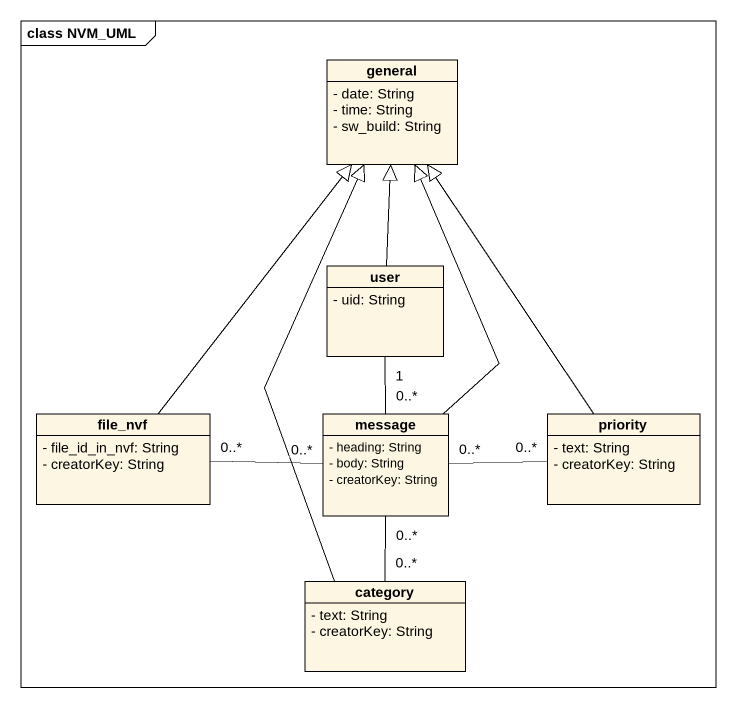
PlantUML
@startuml
mainframe class NVM_UML
hide circle
hide empty members
skinparam classAttributeIconSize 0
class general {
  - date: String
  - time: String
  - sw_build: String
}
class user {
  - uid: String
}
class file_nvf {
  - file_id_in_nvf: String
  - creatorKey: String
}
class message {
  - heading: String
  - body: String
  - creatorKey: String
}
class priority {
  - text: String
  - creatorKey: String
}
class category {
  - text: String
  - creatorKey: String
}
user -up-|> general
file_nvf -up-|> general
message -up-|> general
message "0..*" -up- "1" user
message "0..*" -left- "0..*" file_nvf
message "0..*" -right- "0..*" priority
priority -up-|> general
category -up-|> general
category "0..*" -up- "0..*" message
@enduml
